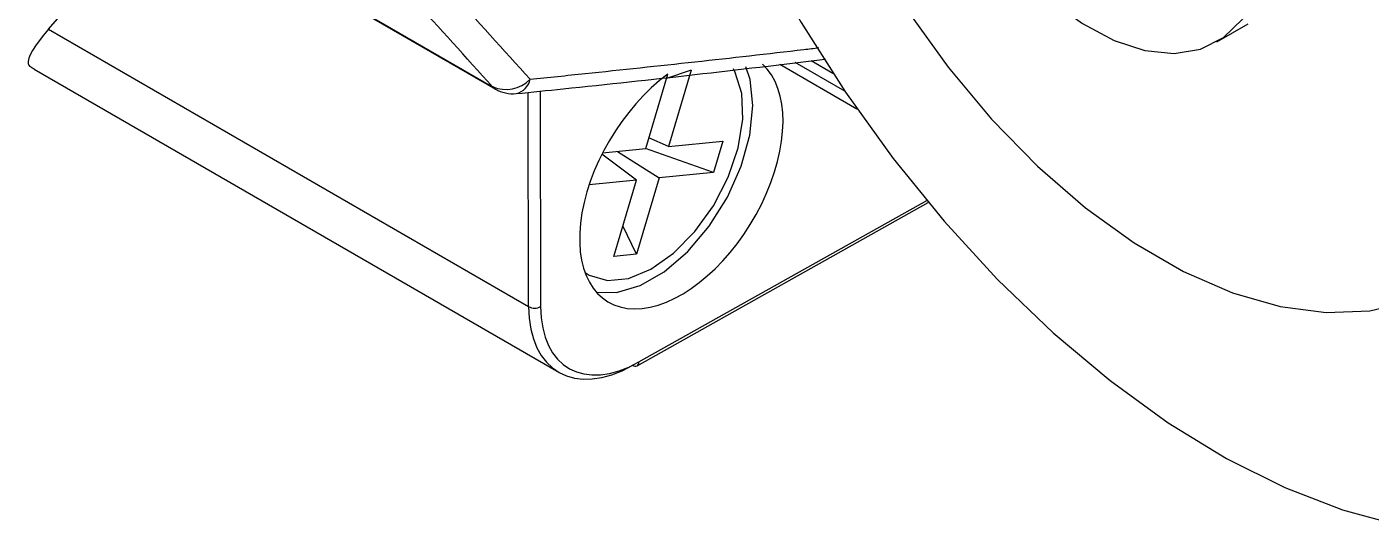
# Model space of a CAD drawing. Extents: x 6 to 134, y 3 to 97.
# Drawn here: x 93.737 to 96.103, y 6.944 to 7.82 of the extents above; entities that cross this region are included whole.
import ezdxf

# ---------------------------------------------------------------- set-up
doc = ezdxf.new("R2010")
doc.units = 0
doc.header["$MEASUREMENT"] = 0
doc.layers.add('OBJECT', color=7, linetype='CONTINUOUS')

msp = doc.modelspace()

# ---------------------------------------------------------------- linework, layer by layer
at = {"layer": 'OBJECT'}
for p, q in [((94.0704, 7.9945), (94.562, 7.7107)), ((94.0717, 7.9951), (94.5568, 7.715)), ((93.7754, 7.816), (93.9075, 7.9682)), ((93.7754, 7.816), (94.6204, 7.3282)), ((95.8317, 7.7938), (95.8868, 7.8256)), ((95.1174, 7.7608), (95.1559, 7.7386)), ((93.7503, 7.7458), (94.6734, 7.2129)), ((94.8266, 7.606), (94.8656, 7.7371)), ((94.9062, 7.7438), (94.8633, 7.7296)), ((94.9062, 7.7438), (94.8664, 7.61)), ((95.0623, 7.7545), (95.1982, 7.6761)), ((95.1767, 7.7073), (95.0896, 7.7576)), ((94.6204, 7.3282), (94.6195, 7.7048)), ((94.6406, 7.707), (94.6415, 7.3282)), ((94.8664, 7.61), (94.8321, 7.6248)), ((94.8664, 7.61), (94.9624, 7.6194)), ((94.9624, 7.6194), (94.9459, 7.5639)), ((94.81, 7.5505), (94.7494, 7.5962)), ((94.7506, 7.5986), (94.8266, 7.606)), ((94.777, 7.6011), (94.8499, 7.5544)), ((94.9459, 7.5639), (94.8263, 7.606)), ((94.81, 7.5505), (94.7269, 7.5423)), ((94.7702, 7.4166), (94.81, 7.5505)), ((94.8499, 7.5544), (94.8101, 7.4205)), ((94.9459, 7.5639), (94.8499, 7.5544)), ((94.8112, 7.2241), (95.3238, 7.5114)), ((94.8143, 7.2309), (95.321, 7.5148)), ((94.8101, 7.4205), (94.7862, 7.4703)), ((94.8101, 7.4205), (94.7702, 7.4166)), ((94.7199, 7.3876), (94.7252, 7.3845))]:
    msp.add_line(p, q, dxfattribs=at)
at = {"layer": 'OBJECT', "flags": 128}
for points in [[(95.5638, 7.8483), (95.5953, 7.8262), (95.6507, 7.7963), (95.705, 7.7785), (95.7562, 7.7733), (95.8029, 7.781), (95.8434, 7.8013), (95.8766, 7.8335), (95.9012, 7.8767), (95.9166, 7.9293), (95.9223, 7.9898), (95.918, 8.0561), (95.9039, 8.1262), (95.8804, 8.1977), (95.8484, 8.2685), (95.8087, 8.3362), (95.7628, 8.3986), (95.7121, 8.4538), (95.6582, 8.4999), (95.6028, 8.5356), (95.5478, 8.5595), (95.4948, 8.571), (95.4948, 8.571)], [(94.9777, 8.0571), (95.0286, 7.9547), (95.0998, 7.8279), (95.1779, 7.7055), (95.2621, 7.5887), (95.3516, 7.4785), (95.4456, 7.3761), (95.5432, 7.2822), (95.6435, 7.198), (95.7456, 7.1241), (95.8484, 7.0612), (95.951, 7.0099), (96.0525, 6.9707), (96.1518, 6.944)], [(95.2877, 7.8479), (95.3586, 7.7493), (95.4351, 7.6579), (95.516, 7.5751), (95.6001, 7.5022), (95.6862, 7.4402), (95.773, 7.3902), (95.8591, 7.3527), (95.9432, 7.3285), (96.0241, 7.3178), (96.1006, 7.3209), (96.1715, 7.3377)], [(94.7198, 7.388), (94.727, 7.3835), (94.759, 7.3742), (94.796, 7.3779), (94.8357, 7.3942), (94.8755, 7.4223), (94.913, 7.4602), (94.9457, 7.5057), (94.9718, 7.5559), (94.9894, 7.6076), (94.9975, 7.6576), (94.9957, 7.7028), (94.9839, 7.7402), (94.9807, 7.7461)], [(94.7395, 7.3539), (94.7751, 7.3531), (94.8165, 7.3651), (94.8591, 7.3896), (94.9005, 7.4251), (94.9383, 7.4697), (94.9703, 7.5207), (94.9946, 7.5751), (95.0098, 7.6299), (95.015, 7.6818), (95.01, 7.7277), (95.0028, 7.7497)]]:
    msp.add_lwpolyline(points, dxfattribs=at)
at = {"layer": 'OBJECT'}
for centre, radius, start, end in [((94.5806, 7.7693), 0.0592, 246.3157, 315.7769), ((94.5724, 7.7285), 0.0206, 220.7078, 239.9147), ((94.5913, 7.7345), 0.0324, 283.278, 348.3571), ((94.592, 7.7626), 0.06, 240.0027, 276.0215), ((94.631, 7.3482), 0.0226, 242.0469, 297.7195), ((94.8082, 7.2309), 0.00743, 233.7191, 293.5311), ((94.8071, 7.2302), 0.00729, 304.3711, 5.6352)]:
    msp.add_arc(centre, radius, start, end, dxfattribs=at)
for centre, major_axis, ratio, start_param, end_param in [((93.9593, 7.9253), (0.2183, 0.1736), 0.159263, 2.433755, 3.059404), ((94.8891, 7.5508), (0.1296, 0.2138), 0.577242, 0.942009, 6.170137), ((94.8064, 7.4363), (0.1345, 0.2225), 0.57726, 2.382707, 3.93605), ((94.8169, 7.4299), (0.127, 0.2095), 0.577242, 2.383418, 3.936761)]:
    msp.add_ellipse(centre, major_axis=major_axis, ratio=ratio, start_param=start_param, end_param=end_param, dxfattribs=at)
for points, knots in [([(94.3317, 8.0467), (94.3822, 7.9921), (94.4816, 7.8846), (94.5763, 7.7796), (94.623, 7.728)], [0, 0, 0, 0, 0.507765, 1, 1, 1, 1]), ([(94.5568, 7.715), (94.5102, 7.7665), (94.4156, 7.8709), (94.3164, 7.9779), (94.2661, 8.0323)], [0, 0, 0, 0, 0.492181, 1, 1, 1, 1]), ([(94.623, 7.728), (94.6553, 7.7314), (94.8168, 7.7482), (94.9866, 7.7664), (95.1223, 7.7825), (95.1309, 7.7836)], [0, 0, 0, 0, 0.18964, 0.948221, 1, 1, 1, 1]), ([(94.5987, 7.7027), (94.6262, 7.7055), (94.8091, 7.7242), (94.9905, 7.7446), (95.1424, 7.7636), (95.1428, 7.7637)], [0, 0, 0, 0, 0.1500425, 0.9975303, 1, 1, 1, 1]), ([(93.7395, 7.7552), (93.7401, 7.7535), (93.7412, 7.7511), (93.7482, 7.7473), (93.7505, 7.7461)], [0, 0, 0, 0, 0.675443, 1, 1, 1, 1])]:
    msp.add_open_spline(points, degree=3, knots=knots, dxfattribs=at)

doc.saveas('drawing.dxf')
